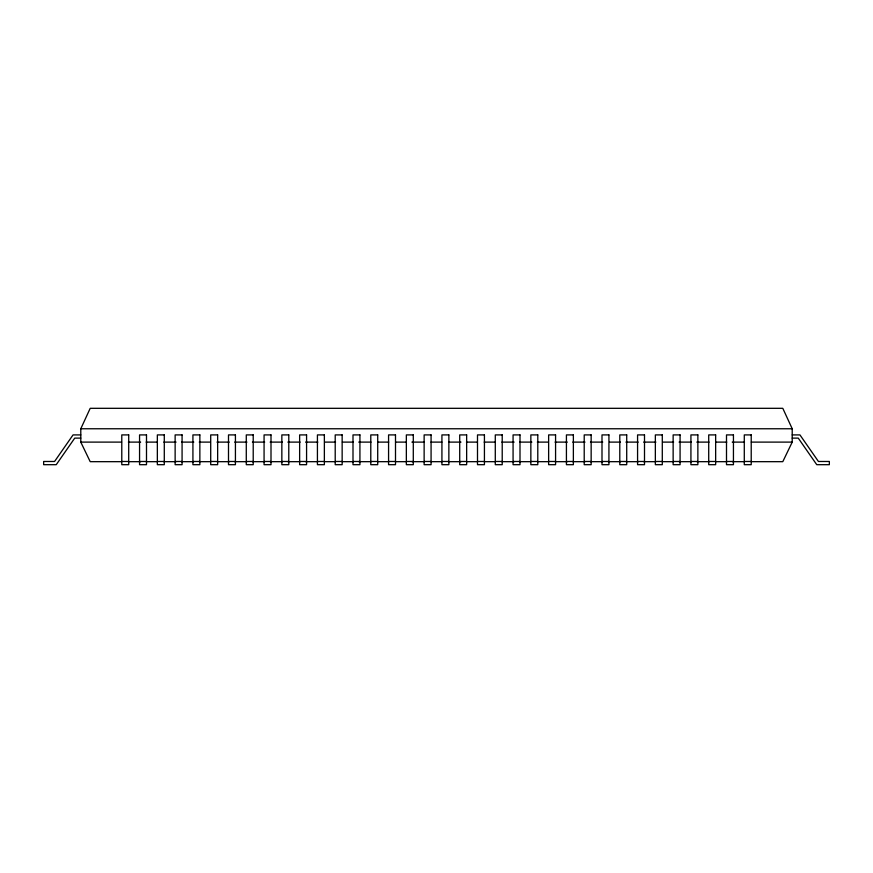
<?xml version="1.0" encoding="UTF-8"?>
<svg xmlns="http://www.w3.org/2000/svg" width="873" height="873" viewBox="0 0 873 873"><rect width="100%" height="100%" fill="white"/><g stroke="black" fill="none" stroke-linecap="round" stroke-linejoin="round"><path stroke-width="1.31" d="M121.565 461.675L90.203 461.675L80.785 442.109L80.785 428.763L90.203 408.313L782.797 408.313L792.215 428.763L792.215 442.109L782.797 461.675L751.435 461.675M80.785 428.763L792.215 428.763M80.785 434.907L73.059 434.907L54.573 461.479L43.65 461.479L43.65 464.687L56.243 464.687L74.74 438.115L80.785 438.115M792.215 434.907L799.941 434.907L818.427 461.479L829.35 461.479L829.35 464.687L816.757 464.687L798.26 438.115L792.215 438.115M80.785 442.109L121.554 442.109M128.375 442.109L140.64 442.109M146.097 442.109L156.998 442.109M163.818 442.109L176.084 442.109M181.54 442.109L193.806 442.109M199.251 442.109L210.164 442.109M216.973 442.109L229.25 442.109M234.695 442.109L246.961 442.109M252.417 442.109L264.683 442.109M270.139 442.109L282.405 442.109M287.861 442.109L300.126 442.109M305.583 442.109L317.848 442.109M324.669 442.109L335.57 442.109M342.38 442.109L353.292 442.109M358.738 442.109L371.014 442.109M377.823 442.109L388.736 442.109M395.545 442.109L406.447 442.109M411.903 442.109L424.169 442.109M430.989 442.109L441.891 442.109M448.711 442.109L460.977 442.109M466.433 442.109L477.335 442.109M484.155 442.109L495.056 442.109M501.866 442.109L514.142 442.109M519.588 442.109L531.864 442.109M537.31 442.109L548.222 442.109M555.032 442.109L567.297 442.109M572.753 442.109L585.019 442.109M590.475 442.109L602.741 442.109M609.561 442.109L620.463 442.109M625.919 442.109L638.185 442.109M643.641 442.109L655.907 442.109M662.716 442.109L673.629 442.109M679.074 442.109L691.351 442.109M696.796 442.109L709.062 442.109M715.882 442.109L726.783 442.109M732.24 442.109L744.505 442.109M751.326 442.109L792.215 442.109M121.784 461.479L128.713 461.479M139.56 461.479L146.5 461.479M157.347 461.479L164.288 461.479M175.135 461.479L182.075 461.479M192.922 461.479L199.862 461.479M210.709 461.479L217.65 461.479M228.497 461.479L235.426 461.479M246.284 461.479L253.214 461.479M264.072 461.479L271.001 461.479M281.848 461.479L288.788 461.479M299.635 461.479L306.576 461.479M317.423 461.479L324.363 461.479M335.21 461.479L342.151 461.479M352.998 461.479L359.927 461.479M370.785 461.479L377.714 461.479M388.572 461.479L395.502 461.479M406.349 461.479L413.289 461.479M424.136 461.479L431.076 461.479M441.924 461.479L448.864 461.479M459.711 461.479L466.651 461.479M477.498 461.479L484.428 461.479M495.286 461.479L502.215 461.479M513.073 461.479L520.002 461.479M530.849 461.479L537.79 461.479M548.637 461.479L555.577 461.479M566.424 461.479L573.365 461.479M584.212 461.479L591.152 461.479M601.999 461.479L608.928 461.479M619.786 461.479L626.716 461.479M637.574 461.479L644.503 461.479M655.35 461.479L662.291 461.479M673.138 461.479L680.078 461.479M690.925 461.479L697.865 461.479M708.712 461.479L715.653 461.479M726.5 461.479L733.44 461.479M744.287 461.479L751.216 461.479M128.386 461.675L140.651 461.675M146.107 461.675L157.009 461.675M163.829 461.675L176.095 461.675M181.551 461.675L193.817 461.675M199.273 461.675L210.186 461.675M216.995 461.675L229.272 461.675M234.728 461.675L246.994 461.675M252.45 461.675L264.715 461.675M270.172 461.675L282.437 461.675M287.894 461.675L300.159 461.675M305.615 461.675L317.892 461.675M324.701 461.675L335.614 461.675M342.423 461.675L353.336 461.675M358.792 461.675L371.058 461.675M377.878 461.675L388.78 461.675M395.6 461.675L406.502 461.675M411.958 461.675L424.234 461.675M431.044 461.675L441.956 461.675M448.766 461.675L461.042 461.675M466.498 461.675L477.4 461.675M484.22 461.675L495.122 461.675M501.942 461.675L514.208 461.675M519.664 461.675L530.577 461.675M537.386 461.675L548.299 461.675M555.108 461.675L567.385 461.675M572.841 461.675L585.106 461.675M590.563 461.675L602.828 461.675M608.285 461.675L620.55 461.675M626.006 461.675L638.272 461.675M643.728 461.675L656.005 461.675M662.814 461.675L673.727 461.675M679.183 461.675L691.449 461.675M696.905 461.675L709.171 461.675M715.991 461.675L726.893 461.675M732.349 461.675L744.614 461.675M128.713 434.907L121.784 434.907L121.784 464.687L128.713 464.687L128.713 434.907M146.5 434.907L139.56 434.907L139.56 464.687L146.5 464.687L146.5 434.907M164.288 434.907L157.347 434.907L157.347 464.687L164.288 464.687L164.288 434.907M182.075 434.907L175.135 434.907L175.135 464.687L182.075 464.687L182.075 434.907M199.862 434.907L192.922 434.907L192.922 464.687L199.862 464.687L199.862 434.907M217.65 434.907L210.709 434.907L210.709 464.687L217.65 464.687L217.65 434.907M235.426 434.907L228.497 434.907L228.497 464.687L235.426 464.687L235.426 434.907M253.214 434.907L246.284 434.907L246.284 464.687L253.214 464.687L253.214 434.907M271.001 434.907L264.072 434.907L264.072 464.687L271.001 464.687L271.001 434.907M288.788 434.907L281.848 434.907L281.848 464.687L288.788 464.687L288.788 434.907M306.576 434.907L299.635 434.907L299.635 464.687L306.576 464.687L306.576 434.907M324.363 434.907L317.423 434.907L317.423 464.687L324.363 464.687L324.363 434.907M342.151 434.907L335.21 434.907L335.21 464.687L342.151 464.687L342.151 434.907M359.927 434.907L352.998 434.907L352.998 464.687L359.927 464.687L359.927 434.907M377.714 434.907L370.785 434.907L370.785 464.687L377.714 464.687L377.714 434.907M395.502 434.907L388.572 434.907L388.572 464.687L395.502 464.687L395.502 434.907M413.289 434.907L406.349 434.907L406.349 464.687L413.289 464.687L413.289 434.907M431.076 434.907L424.136 434.907L424.136 464.687L431.076 464.687L431.076 434.907M448.864 434.907L441.924 434.907L441.924 464.687L448.864 464.687L448.864 434.907M466.651 434.907L459.711 434.907L459.711 464.687L466.651 464.687L466.651 434.907M484.428 434.907L477.498 434.907L477.498 464.687L484.428 464.687L484.428 434.907M502.215 434.907L495.286 434.907L495.286 464.687L502.215 464.687L502.215 434.907M520.002 434.907L513.073 434.907L513.073 464.687L520.002 464.687L520.002 434.907M537.79 434.907L530.849 434.907L530.849 464.687L537.79 464.687L537.79 434.907M555.577 434.907L548.637 434.907L548.637 464.687L555.577 464.687L555.577 434.907M573.365 434.907L566.424 434.907L566.424 464.687L573.365 464.687L573.365 434.907M591.152 434.907L584.212 434.907L584.212 464.687L591.152 464.687L591.152 434.907M608.928 434.907L601.999 434.907L601.999 464.687L608.928 464.687L608.928 434.907M626.716 434.907L619.786 434.907L619.786 464.687L626.716 464.687L626.716 434.907M644.503 434.907L637.574 434.907L637.574 464.687L644.503 464.687L644.503 434.907M662.291 434.907L655.35 434.907L655.35 464.687L662.291 464.687L662.291 434.907M680.078 434.907L673.138 434.907L673.138 464.687L680.078 464.687L680.078 434.907M697.865 434.907L690.925 434.907L690.925 464.687L697.865 464.687L697.865 434.907M715.653 434.907L708.712 434.907L708.712 464.687L715.653 464.687L715.653 434.907M733.44 434.907L726.5 434.907L726.5 464.687L733.44 464.687L733.44 434.907M751.216 434.907L744.287 434.907L744.287 464.687L751.216 464.687L751.216 434.907"/></g></svg>
